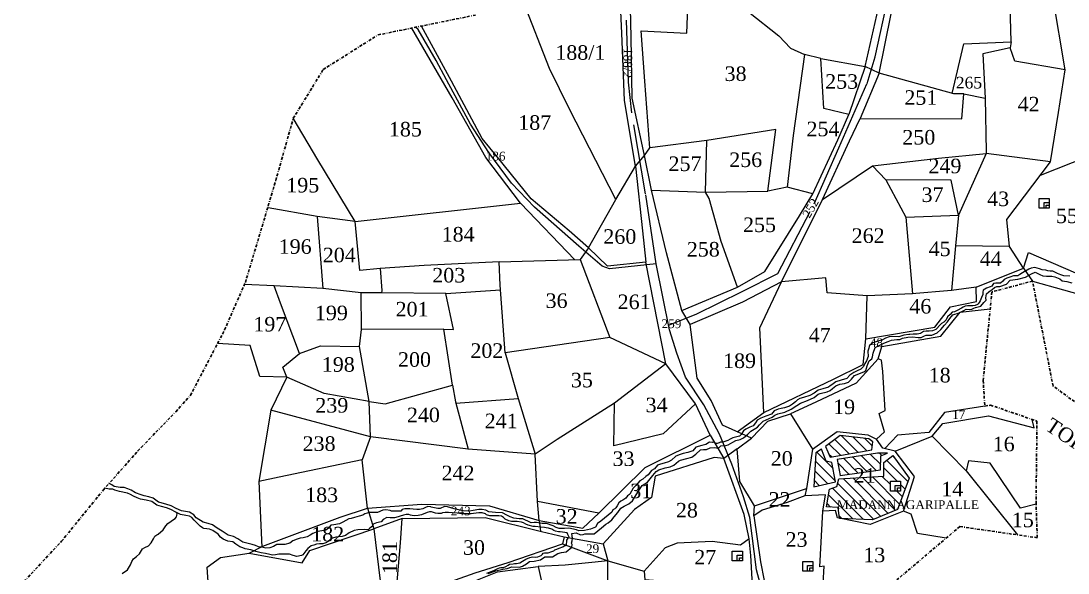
# Model space of a CAD drawing. Header units: inches. Extents: x -13 to 973, y -13 to 640.
# Drawn here: x 368.5 to 548.4, y 409.1 to 504 of the extents above; entities that cross this region are included whole.
import ezdxf

# ---------------------------------------------------------------- set-up
doc = ezdxf.new("R2010")
doc.units = ezdxf.units.IN
doc.header["$MEASUREMENT"] = 0
doc.linetypes.add('ACAD_ISO02W100', pattern=[15, 12, -3])
doc.linetypes.add('BORDER', pattern=[1.75, 0.5, -0.25, 0.5, -0.25, 0, -0.25])
for name, color, linetype in [('CARTTRACK', 30, 'ACAD_ISO02W100'), ('NALA', 4, 'Continuous'), ('SQUAREWELL', 5, 'Continuous'), ('SURVEY_BND', 7, 'Continuous'), ('SURVEY_NO', 7, 'Continuous'), ('VILLAGE_AREA', 1, 'Continuous')]:
    doc.layers.add(name, color=color, linetype=linetype)
doc.layers.add('VILL_BOUNDARY', color=6, linetype='BORDER', lineweight=30)
doc.styles.get("Standard").update_dxf_attribs({"font": 'TIMES.TTF'})

msp = doc.modelspace()

# ---------------------------------------------------------------- hatches: boundary and pattern name
at = {"layer": 'VILLAGE_AREA'}
h = msp.add_hatch(dxfattribs=at)
h.set_pattern_fill('ANSI31', color=256, scale=10, angle=90, style=0)
h.paths.add_polyline_path([(514.89, 431.67), (514.17, 432.2), (509.24, 432.75), (506.73, 430.91), (507.53, 429.06), (514.68, 430.33)])
h.paths.add_polyline_path([(507.84, 428.13), (506.84, 428.37), (506.05, 430.45), (505.1, 429.79), (504.76, 423.96), (508.48, 424.83)])
h.paths.add_polyline_path([(516.26, 429.27), (517.42, 429.75), (515.68, 429.72), (508.74, 428.62), (509.24, 425.87), (516.21, 426.85)])
h.paths.add_polyline_path([(521.11, 425.41), (518.32, 429.32), (516.79, 428.16), (516.79, 425.76), (509.05, 425.34), (508.71, 423.99), (507.42, 423.52), (506.92, 420.49), (508.9, 420.41), (509.15, 418.53), (514.81, 418.27), (519.11, 420.04)])
h.paths.add_polyline_path([(517.9, 424.92), (519.63, 424.92), (519.63, 423.22), (519.13, 423.22), (518.74, 423.22), (517.9, 423.22)], flags=16)
h.paths.add_polyline_path([(510.97, 424.02), (515.91, 424.02), (515.91, 427.77), (510.97, 427.77)], flags=24)
h.paths.add_polyline_path([(508.32, 419.71), (532.96, 419.71), (532.96, 422.01), (508.32, 422.01)], flags=9)

# ---------------------------------------------------------------- linework, layer by layer
at = {"layer": 'CARTTRACK'}
for points in [[(479.77, 451.76), (484.53, 453.63), (492.42, 457.5), (498.56, 460.6), (504.78, 472.57), (509.03, 482.23), (513.89, 493.28), (515.3, 497.86), (517.85, 509.74), (519.99, 519.26), (520.18, 520.49)], [(495.93, 405.82), (494.87, 409.68), (493.71, 418.68), (492.64, 422.25), (490.67, 427.83), (488.53, 432.99), (485.85, 438.04), (482.69, 442.8), (481.21, 446.91), (479.93, 450.96), (477.63, 462.26), (475.81, 474.32), (473.43, 488.23), (472.89, 493.5), (472.52, 504.14)], [(477.63, 462.26), (469.64, 461.4), (468.34, 461.88), (464.34, 465.34), (456.73, 472.04), (452.76, 476.17), (448.85, 481.4), (445.74, 486.27), (441.6, 493.88), (439.82, 497.21), (436.71, 502.54), (436.3, 502.94)]]:
    msp.add_lwpolyline(points, dxfattribs=at)
at = {"layer": 'NALA'}
for points in [[(548.72, 460.14), (547.73, 460.19), (547.16, 460.39), (546.6, 460.62), (546.29, 460.8), (545.83, 460.99), (545.37, 461.04), (544.98, 461.08), (544.59, 461.2), (544, 461.24), (543.5, 461.41), (543.14, 461.54), (542.73, 461.62), (542.09, 461.53), (541.71, 461.35), (540.62, 460.71), (540.16, 460.42), (539.78, 460.2), (539.04, 460.2), (538.41, 460.01), (537.91, 459.79), (537.45, 459.6), (537.21, 459.28), (536.81, 458.97), (535.99, 458.97), (535.62, 458.87), (535.51, 458.72), (535.31, 458.43), (535.04, 458.35), (534.43, 458.08), (533.86, 457.77), (533.76, 457.43), (533.76, 457), (533.55, 456.5), (533.31, 455.92), (533.14, 455.66), (533, 455.43), (532.85, 455.27), (532.47, 455.09), (532.09, 455.05), (531.46, 455.05), (531.16, 455.05), (530.76, 455.01), (530.38, 454.84), (530.11, 454.68), (529.35, 454.26), (528.89, 454), (528.53, 453.98), (528.19, 453.58), (527.7, 453.15), (527.47, 452.67), (527.06, 452.23), (526.67, 452.02), (526.49, 451.84), (525.7, 451.01), (525.14, 450.75), (524.56, 450.72), (524.03, 450.72), (523.58, 450.63), (523.09, 450.33), (522.52, 450.19), (521.81, 450.17), (521.22, 450.16), (521.04, 450.15), (520.19, 449.99), (519.34, 449.73), (518.33, 449.79), (517.68, 449.75), (517.07, 449.49), (516.55, 449.19), (515.71, 448.99), (514.9, 448.68), (514.33, 448.26), (514.22, 448.08), (514.17, 447.81), (514.08, 447.43), (514.02, 447.27), (514.09, 446.36), (513.8, 445.62), (513.51, 445.12), (513.28, 444.66), (512.84, 444.17), (512.16, 443.89), (511.61, 443.61), (510.94, 443.12), (510.41, 442.57), (509.46, 442.26), (508.49, 441.99), (507.84, 441.5), (507.54, 441.3), (507.24, 441.09), (506.31, 440.8), (505.46, 440.56), (504.78, 440.03), (504.07, 439.62), (502.94, 439.28), (502.34, 439.13), (501.91, 438.91), (501.59, 438.54), (501.04, 438.14), (500.56, 437.84), (499.67, 437.55), (499.11, 437.44), (498.59, 437.27), (497.94, 437), (497.47, 436.45), (496.51, 436.11), (495.6, 435.73), (495.01, 435.38), (494.71, 434.95), (494.32, 434.43), (493.72, 434.21), (493.04, 433.84), (492.63, 433.57), (492.22, 432.97), (491.96, 432.67), (490.79, 432.36), (490.33, 432.15), (489.97, 431.92), (489.12, 431.65), (488.71, 431.6), (488.45, 431.51), (488.11, 431.37), (488.02, 431.37), (487.79, 431.46), (487.62, 431.57), (487.38, 431.63), (487.34, 431.56), (486.79, 431.6), (486.2, 431.22), (485.49, 431.03), (484.48, 430.76), (483.92, 430.15), (483.09, 429.87), (482.27, 429.68), (481.77, 429.49), (481, 429.23), (480.28, 428.51), (479.76, 428.26), (478.99, 427.99), (478.4, 427.84), (477.87, 427.65), (477.36, 427.07), (476.86, 426.75), (476.28, 426.02), (475.88, 425.7), (475.37, 425.29), (474.84, 424.96), (474.12, 424.2), (473.67, 423.71), (473.13, 422.68), (473.03, 422.61), (472.69, 422.39), (472.4, 422.01), (471.88, 421.64), (471.54, 421.46), (471.22, 421.18), (470.92, 420.69), (470.7, 420.36), (470.51, 420.19), (470.18, 419.97), (470.02, 419.59), (468.1, 418.07), (467.58, 417.65), (467.22, 417.03), (466.35, 416.67), (465.34, 416.47), (464.36, 416.41), (463.96, 416.57), (462.65, 416.85), (461.88, 416.79), (460.98, 416.79), (460.45, 416.94), (459.93, 417.23), (458.79, 417.64), (458.02, 417.63), (457.06, 417.79), (456.81, 417.83), (456.64, 417.79), (456.18, 417.77), (455.67, 417.97), (455.09, 418.29), (454.72, 418.43), (454.09, 418.47), (453.61, 418.5), (453.15, 418.58), (452.53, 418.78), (451.95, 419.07), (451.2, 419.48), (450.05, 419.56), (448.86, 419.65), (448.36, 419.91), (447.71, 420.08), (447.17, 420.07), (446.21, 419.89), (445.57, 419.74), (444.46, 419.83), (443.67, 420.01), (442.91, 420.16), (441.77, 420.51), (441.23, 420.55), (440.54, 420.21), (440.12, 420.2), (438.99, 420.48), (438.89, 420.51), (438.37, 420.54), (437.97, 420.37), (437.53, 420.14), (436.95, 420.04), (436.52, 420.04), (435.88, 420.09), (435.28, 420.18), (434.91, 420.19), (434.42, 420.18), (433.99, 420.08), (433.76, 419.77), (433.27, 419.76), (432.89, 419.76), (432.48, 419.76), (432.14, 419.79), (431.91, 419.88), (431.18, 419.99), (430.65, 419.92), (429.76, 419.53), (428.35, 419.53), (427.59, 419.32), (427.2, 419.06), (426.59, 418.89), (425.81, 418.66), (425.2, 418.52), (424.82, 418.44), (423.79, 417.88), (423.19, 417.61), (422.22, 417.42), (421.73, 417.37), (421.34, 416.87), (420.84, 416.5), (419.46, 416.26), (418.63, 415.95), (418.15, 415.62), (417.68, 415.36), (416.99, 415.16), (416.46, 415.13), (415.96, 414.98), (415.17, 414.66), (414.65, 414.25), (413.8, 414.04), (412.95, 414.04), (412.43, 414.01), (411.86, 413.67), (411.22, 413.45), (410.53, 413.39), (409.87, 413.56), (409.27, 413.62), (408.75, 413.85), (408.18, 414.06), (407.31, 414.27), (406.61, 414.44), (405.75, 415), (405.02, 415.41), (404.06, 415.62), (403.07, 416.31), (402.16, 416.83), (401.37, 417.39), (400.63, 417.67), (399.8, 417.89), (398.6, 418.63), (398.15, 419.16), (397.45, 419.59), (396.06, 419.82), (395.15, 420.24), (394.28, 420.66), (393.37, 420.99), (392.32, 421.23), (392.11, 421.32), (391.2, 421.98), (390.44, 422.25), (389.61, 422.42), (389.14, 422.57), (388.17, 422.92), (387.42, 423.39), (386.82, 423.61), (386.22, 423.82), (385.49, 423.86), (384.48, 424.03), (384.09, 424.28), (383.63, 424.55)], [(448.78, 409.07), (450.06, 409.52), (451.27, 409.82), (452.01, 409.9), (452.84, 410.2), (454.15, 410.13), (454.65, 410.31), (455.35, 410.69), (455.86, 411.12), (456.66, 411.17), (457.75, 411.41), (458.53, 411.92), (459.83, 411.94), (460.71, 412.48), (461.34, 412.66), (462.18, 412.76), (463.16, 413.58), (463.22, 414.01), (463.08, 414.29), (463.22, 414.69), (463.28, 415.1), (463.14, 415.9), (463.87, 416.02), (464.65, 415.71), (465.1, 415.73), (465.38, 415.85), (465.93, 415.87), (466.54, 415.88), (466.98, 415.85), (468.22, 416.93), (468.96, 417.55), (469.39, 417.78), (470, 418.27), (470.41, 418.81), (471.07, 419.51), (471.58, 420.29), (472.15, 420.61), (472.92, 421.05), (473.56, 421.52), (474.03, 422.3), (474.78, 423.51), (475.23, 424.18), (476.12, 424.74), (477.05, 425.88), (477.66, 426.58), (478.11, 426.87), (479.16, 427.2), (480.04, 427.36), (480.69, 427.69), (481.48, 428.37), (481.8, 428.53), (482.9, 428.84), (483.75, 429.05), (484.44, 429.59), (485.25, 430.28), (485.78, 430.35), (486.28, 430.35), (486.93, 430.64), (487.65, 430.71), (488.34, 430.57), (488.77, 430.98), (489.58, 431.08), (489.99, 431.16), (490.83, 431.63), (491.31, 431.92), (492.1, 432.11), (492.65, 432.37), (493.38, 432.99), (493.93, 433.52), (495.04, 434.18), (495.42, 434.63), (496.01, 435.21), (497.56, 435.9), (498.03, 436.26), (498.55, 436.51), (499.75, 436.79), (500.83, 437.3), (501.83, 437.91), (502.42, 438.34), (503.66, 438.78), (504.82, 439.29), (505.5, 439.9), (505.8, 440.01), (507.03, 440.27), (507.55, 440.49), (507.96, 440.86), (508.54, 441.31), (509.2, 441.62), (510, 441.69), (510.7, 441.93), (511.22, 442.44), (511.74, 443.09), (513.3, 443.73), (513.66, 443.95), (513.88, 444.74), (514.23, 445.59), (514.7, 445.94), (514.84, 446.27), (514.92, 446.95), (515.26, 447.9), (516.79, 448.63), (517.5, 448.93), (518.09, 449.18), (519.01, 449.25), (519.5, 449.28), (519.99, 449.53), (520.91, 449.67), (521.7, 449.74), (522.68, 449.64), (523.16, 449.64), (523.73, 449.93), (524.03, 450.01), (524.69, 450.04), (524.99, 450.04), (525.94, 450.4), (526.57, 450.99), (527.21, 451.71), (527.69, 452.31), (528.13, 452.89), (528.6, 453.5), (529.73, 453.88), (530.53, 454.26), (530.91, 454.49), (531.79, 454.43), (532.24, 454.63), (532.54, 454.8), (533.44, 454.98), (533.94, 455.62), (534.37, 456.03), (534.3, 456.45), (534.43, 457.11), (534.81, 457.49), (535.39, 457.89), (535.77, 458.22), (536.21, 458.36), (536.73, 458.37), (537.86, 458.78), (538.47, 459.46), (539.82, 459.66), (541.09, 460.01), (542.16, 460.55), (542.77, 460.82), (543.57, 460.45), (544.11, 460.23), (544.73, 460.13), (545.63, 460.17), (546.15, 460.04), (547.03, 459.69), (547.42, 459.37), (548.24, 459.25), (549.05, 459)], [(448.51, 409.12), (449.44, 409.47), (449.83, 409.64), (450.21, 409.8), (450.44, 409.92), (450.69, 410.03), (450.95, 410.09), (451.41, 410.06), (451.79, 410.26), (452.18, 410.51), (452.45, 410.64), (453.06, 410.73), (453.31, 410.76), (453.64, 410.77), (454.21, 410.91), (454.66, 411.16), (455.21, 411.52), (455.92, 411.8), (456.38, 411.9), (456.96, 411.85), (457.28, 411.9), (457.6, 412.04), (457.86, 412.15), (458.11, 412.38), (458.24, 412.52), (458.44, 412.63), (459.06, 412.61), (459.73, 412.82), (460.07, 412.95), (460.24, 413.1), (460.54, 413.25), (460.94, 413.41), (461.58, 413.65), (461.84, 413.78), (462.04, 413.89), (462.25, 414.04), (462.31, 414.59), (462.29, 414.79), (462.52, 415.14), (462.7, 415.29), (462.48, 415.73), (462.36, 416.03), (461.93, 416.11), (461.56, 416.14), (461.13, 416.2), (460.86, 416.22), (460.35, 416.33), (460.05, 416.47), (459.72, 416.69), (459.12, 416.86), (458.75, 416.93), (458.44, 416.96), (457.83, 417), (456.82, 417.11), (456.48, 417.12), (455.61, 417.38), (455.23, 417.55), (454.83, 417.74), (454.5, 417.88), (453.77, 417.98), (453.3, 417.98), (452.77, 418.01), (452.29, 418.11), (451.71, 418.37), (451.39, 418.66), (451.03, 418.9), (450.58, 418.95), (449.99, 418.95), (449.66, 418.95), (449.04, 418.95), (448.5, 419.14), (448.31, 419.32), (447.73, 419.5), (447.18, 419.49), (446.25, 419.35), (445.85, 419.28), (444.26, 419.29), (443.42, 419.43), (442.63, 419.46), (441.94, 419.52), (441.35, 419.52), (440.9, 419.49), (440.68, 419.37), (440.52, 419.35), (440.11, 419.34), (439.7, 419.44), (439, 419.65), (438.7, 419.65), (438.3, 419.56), (437.31, 419.13), (436.74, 419), (436.07, 418.99), (435.68, 419.04), (435.39, 419.09), (435.15, 419.17), (434.69, 419.19), (434.2, 419.1), (433.65, 418.93), (433.28, 418.81), (432.66, 418.61), (431.89, 418.62), (431.33, 418.65), (430.69, 418.34), (430.35, 417.94), (429.56, 417.77), (429.02, 417.53), (428.86, 417.2), (428.42, 416.84), (428.16, 416.57), (427.55, 416.6), (426.35, 416.53), (425.71, 416.46), (424.88, 416.04), (424.25, 415.6), (423.65, 415.43), (422.57, 415.32), (422, 415.12), (421.65, 414.87), (421.27, 414.57), (420.86, 414.34), (420.32, 414.18), (419.75, 414.18), (419.27, 414.1), (418.81, 413.94), (418.34, 413.8), (417.78, 413.36), (417.44, 412.96), (416.92, 412.28), (416.66, 412.14), (415.89, 411.97), (415.22, 412.12), (414.61, 412.36), (413.31, 412.39), (412.81, 412.39), (412.19, 412.28), (411.71, 412.2), (411.22, 412.29), (410.47, 412.51), (409.77, 412.61), (408.83, 412.81), (407.97, 413.11), (406.99, 413.29), (406.6, 413.44), (406.08, 413.65), (405.4, 414.07), (404.9, 414.5), (404.04, 414.61), (403.2, 414.93), (402.76, 415.32), (402.37, 415.79), (401.43, 416.45), (400.84, 416.68), (400.39, 416.73), (399.91, 416.8), (399.68, 416.92), (399.29, 417.21), (398.97, 417.46), (398.23, 418.24), (397.83, 418.66), (397.43, 418.91), (396.81, 419), (395.88, 419.22), (395.07, 419.57), (394.21, 420.05), (393.48, 420.33), (392.6, 420.58), (391.83, 420.82), (390.96, 421.43), (389.98, 421.66), (389.03, 421.83), (388.45, 422.08), (387.78, 422.33), (387.31, 422.62), (386.76, 422.87), (385.42, 423.13), (384.58, 423.38), (384.26, 423.53), (383.61, 423.54), (382.9, 423.72)], [(385.84, 409.05), (386.76, 409.68), (387.27, 410.57), (387.54, 411.14), (387.78, 411.59), (388.32, 412), (388.85, 412.45), (389.03, 412.7), (389.37, 413.28), (389.74, 413.51), (390.41, 413.83), (390.82, 414.32), (391.24, 415.02), (391.5, 415.46), (391.81, 415.69), (392.05, 415.84), (392.92, 416.53), (393.39, 417.26), (393.72, 417.67), (394.26, 418.04), (394.7, 418.34), (394.97, 418.53), (395.22, 418.82), (395.28, 419.03), (395.29, 419.34), (395.29, 419.34), (395.29, 419.34), (395.15, 419.53)]]:
    msp.add_lwpolyline(points, dxfattribs=at)
at = {"layer": 'SQUAREWELL'}
for points in [[(543.46, 473.53), (545.19, 473.53), (545.19, 471.83), (543.46, 471.83)], [(544.3, 472.81), (545.19, 472.81), (545.19, 471.83), (544.3, 471.83)], [(544.69, 472.39), (545.19, 472.39), (545.19, 471.83), (544.69, 471.83)], [(517.9, 424.92), (519.63, 424.92), (519.63, 423.22), (517.9, 423.22)], [(518.74, 424.2), (519.63, 424.2), (519.63, 423.22), (518.74, 423.22)], [(519.13, 423.79), (519.63, 423.79), (519.63, 423.22), (519.13, 423.22)], [(490.72, 412.91), (492.45, 412.91), (492.45, 411.21), (490.72, 411.21)], [(491.56, 412.19), (492.45, 412.19), (492.45, 411.21), (491.56, 411.21)], [(491.95, 411.77), (492.45, 411.77), (492.45, 411.21), (491.95, 411.21)], [(502.83, 411.14), (504.56, 411.14), (504.56, 409.44), (502.83, 409.44)], [(503.67, 410.42), (504.56, 410.42), (504.56, 409.44), (503.67, 409.44)], [(504.06, 410.01), (504.56, 410.01), (504.56, 409.44), (504.06, 409.44)]]:
    msp.add_lwpolyline(points, close=True, dxfattribs=at)
at = {"layer": 'SURVEY_BND'}
for points in [[(513.55, 496.21), (516.42, 508.84), (518.84, 520.47)], [(515.95, 495.04), (519.05, 510.39), (521.12, 520.5)], [(528.52, 491.58), (530.49, 500.09), (538.67, 500.44), (538.37, 510.95), (543.53, 520.93)], [(547.96, 495.61), (545.84, 508.28), (543.53, 520.93)], [(475.62, 480.92), (476.54, 482.23), (475.66, 493.65), (475.07, 502.33), (482.88, 501.94), (483.3, 512.25), (481.06, 517.06)], [(470.72, 473.33), (474.06, 479.06), (472.18, 490.38), (471.71, 501.95), (471.23, 513.16)], [(474.06, 479.06), (475.62, 480.92), (473.53, 490.77), (473.34, 501.23), (473.07, 513.74)], [(483.3, 512.25), (493.52, 505.57), (498.74, 501.49), (500.71, 499.37), (503.11, 498.26), (501.17, 484.34), (500.16, 475.47), (496.85, 474.77), (498.2, 485.38), (486.33, 483.49), (476.54, 482.23)], [(466.02, 465.04), (470.72, 473.33), (462.73, 488.85), (459.28, 495.85), (454.78, 507.41)], [(454.34, 472.71), (448.36, 480.57), (442.57, 490.82), (435.62, 502.8)], [(466.02, 465.04), (462.67, 467.97), (456.13, 473.45), (450.37, 480.6), (447.75, 483.82), (442.45, 493.69), (437.31, 503.15)], [(538.67, 500.44), (538.49, 499.38), (533.8, 498.38), (534.16, 490.73)], [(545.43, 479.79), (546.8, 488.29), (547.96, 495.61), (539.26, 497.14), (538.49, 499.38)], [(504.57, 474.3), (508.84, 483.58), (510.76, 487.93), (506.47, 488.96), (505.91, 497.58), (503.11, 498.26)], [(505.91, 497.58), (513.55, 496.21), (510.76, 487.93)], [(530.49, 491.51), (528.82, 491.5), (515.95, 495.04), (512.69, 487.24)], [(515.95, 495.04), (513.55, 496.21)], [(506.24, 473.36), (510.84, 483.42), (512.69, 487.24), (530.19, 487.19), (530.49, 491.51), (534.16, 490.73), (534.36, 481.61), (534.35, 481.24)], [(425.93, 469.53), (419.48, 480.18), (415.27, 487.3)], [(476.86, 474.92), (486.13, 474.6), (486.33, 483.49)], [(494.01, 432.33), (489.03, 434.54), (487.11, 438.78), (484.67, 442.6), (483.47, 451.87), (482.03, 454.23), (479.44, 464.17), (476.86, 474.92), (475.62, 480.92)], [(514.82, 479.11), (526.14, 480.43), (534.35, 481.24)], [(538.38, 465.24), (537.93, 469.91), (545.43, 479.79), (534.35, 481.24), (529.59, 470.64), (529.06, 465.35)], [(540.78, 461.55), (541.65, 464.21), (551.83, 459.79), (554.65, 466.06), (553.79, 467.87), (553.27, 471.18), (555.23, 478.72), (554.63, 481.84), (543.65, 477.45)], [(474.06, 479.06), (475.31, 467.94), (475.86, 462.54)], [(499.17, 459.21), (506.24, 473.36), (514.82, 479.11), (517.1, 476.7), (520.55, 470.3), (521.67, 457.12), (513.92, 456.78)], [(491.63, 458.27), (496.33, 460.98), (502.25, 470.54), (504.57, 474.3), (500.16, 475.47)], [(520.55, 470.3), (529.59, 470.64), (528.33, 476.67), (517.1, 476.7)], [(482.03, 454.23), (491.63, 458.27), (488.82, 466.09), (486.73, 473.52), (486.14, 474.6)], [(486.13, 474.6), (496.85, 474.77)], [(419.38, 470.43), (410.94, 471.92)], [(425.93, 469.53), (454.34, 472.71), (463.65, 462.98)], [(430.22, 461.48), (426.68, 461.16), (425.93, 469.53), (419.38, 470.43), (420.37, 458.05)], [(542.32, 459.31), (552.98, 456.31), (556.54, 465.7), (556.35, 469.98), (553.27, 471.18)], [(479.3, 445.07), (475.86, 462.54), (469.26, 461.89), (466.02, 465.04), (464.6, 463)], [(540.78, 461.55), (538.38, 465.24), (529.06, 465.35), (528.38, 457.71)], [(450.67, 462.62), (437.75, 462.02), (430.22, 461.48), (430.46, 457.67), (430.41, 457.28)], [(451.68, 446.98), (450.84, 458.6), (450.67, 462.62), (464.6, 463), (469.67, 449.61)], [(532.63, 458.27), (540.78, 461.55), (542.32, 459.31)], [(491.58, 433.41), (496.13, 436.73), (495.48, 451.28), (499.17, 459.21), (492.47, 455.68), (483.47, 451.87)], [(496.13, 436.73), (508.13, 442.48), (513.24, 444.97), (513.66, 449.4), (513.92, 456.78), (507.01, 457.31), (506.79, 459.88), (499.17, 459.21)], [(414.17, 442.79), (413.45, 444.52), (416.33, 446.86), (413.07, 455.49), (411.98, 458.49), (406.89, 458.74)], [(416.33, 446.86), (419.93, 448.17), (426.63, 448.07), (427.01, 450.98), (426.91, 457.3), (420.37, 458.05), (411.98, 458.49)], [(441.12, 451.05), (442.8, 451.02), (441.5, 457.18), (430.41, 457.28), (426.91, 457.3)], [(441.5, 457.18), (450.89, 457.81)], [(513.66, 449.4), (525.53, 451.38), (528.25, 454.87), (532.67, 455.82), (532.63, 458.27), (528.38, 457.71), (521.55, 457.11)], [(515.77, 445.96), (516.45, 448.09), (526.54, 449.85), (529.91, 453.97), (535.05, 454.56)], [(442.61, 441.41), (441.12, 451.05), (427.01, 450.98)], [(414.17, 442.79), (409.5, 442.92), (407.84, 448.24), (402.24, 448.6)], [(479.3, 445.07), (469.67, 449.61), (451.68, 446.98), (453.89, 439.16)], [(428.29, 438.6), (426.63, 448.07)], [(484.38, 438.19), (479.3, 445.07), (470.45, 438.33)], [(504.52, 430.41), (508.75, 433.47), (514, 432.88), (515.51, 432.12), (516.89, 433.39), (515.94, 436.58), (516.98, 437.05), (516.61, 443.75), (516.34, 445.71), (515.77, 445.96), (512.02, 441.74), (505.09, 438.48), (500.73, 436.52)], [(428.55, 432.54), (428.29, 438.6), (420.56, 440.01), (414.17, 442.79), (411.42, 437.15)], [(428.29, 438.6), (431.04, 438.23), (442.61, 441.41), (443.14, 438.57), (445.32, 430.42)], [(443.21, 438.32), (453.89, 439.16), (456.84, 429.54)], [(486.93, 432.84), (484.38, 438.19), (478.82, 433.06), (470.38, 430.99), (470.45, 438.33), (460.63, 432.09), (456.84, 429.54)], [(534.12, 437.82), (527.22, 436.74), (524.49, 433.29), (519.1, 432.85), (516.91, 430.55)], [(428.55, 432.54), (411.42, 437.15), (409.33, 424.86)], [(491.58, 430.5), (494.01, 432.33), (496.85, 435.23), (500.73, 436.52), (504.52, 430.41), (503.5, 423.69)], [(525.08, 432.68), (526.88, 434.86), (534.74, 436.14), (542.58, 434.09), (542.28, 435.52)], [(457.51, 418.18), (457.25, 421.43), (456.84, 429.54), (445.32, 430.42), (428.55, 432.54), (427.13, 428.57)], [(467.81, 419.44), (475.75, 427.27), (486.93, 432.84), (489.29, 428.82)], [(520.12, 419.77), (522.01, 425.73), (518.72, 430.08), (516.62, 430.62), (515.51, 432.12)], [(518.72, 430.08), (525.08, 432.68), (530.91, 426.69), (539.75, 415.69)], [(494.53, 420.69), (492.01, 424.88), (491.58, 430.5), (489.29, 428.82)], [(428.02, 420.3), (427.13, 428.57), (412.86, 425.63), (409.33, 424.86), (409.87, 413.56)], [(493.63, 415.02), (492.74, 419.2), (489.29, 428.82), (487.62, 428.98), (477.45, 425.79), (476.85, 422.12), (473.9, 420.04), (468.51, 414.15)], [(542.93, 420.97), (540.27, 420.26), (535.06, 428.04), (531.34, 428.42), (530.91, 426.69)], [(494.43, 418.96), (494.53, 420.69), (503.5, 423.69), (503.18, 422.42)], [(457.51, 418.18), (465.03, 416.85), (467.81, 419.44), (457.25, 421.43)], [(504.87, 404.6), (504.73, 407.08), (506.35, 407.35), (506.51, 410.33), (505.75, 410.21), (506.31, 419.79), (506.72, 422.58), (503.18, 422.42), (500.13, 421.26), (495.86, 419.95), (494.43, 418.96), (495.54, 411.05), (496.2, 407.87)], [(407.71, 412.53), (410.04, 413.74), (423.3, 418.74), (428.02, 420.3), (429.12, 416.74)], [(428.02, 420.3), (437.35, 420.99), (448.99, 420.67), (457.51, 418.18), (457.74, 416.32)], [(527.47, 415.13), (522.54, 415.9), (521.49, 419.23), (520.12, 419.77), (514.4, 417.46), (508.82, 418.6), (508.46, 419.86), (506.31, 419.79)], [(432.83, 404.29), (433.72, 414.33), (433.98, 418.5), (429.12, 416.74)], [(433.98, 418.5), (448.24, 418.67), (457.9, 416.28), (461.8, 415.38), (461.55, 414.15)], [(400.72, 406.78), (400.48, 410.14), (402.75, 411.83), (407.71, 412.53), (416.78, 410.9), (418.13, 413.03), (429.12, 416.74), (430.19, 407.82), (430.4, 405.94), (428.21, 404.44), (429.12, 401.76)], [(428.03, 398.24), (429.12, 401.76), (432.83, 404.29), (446.55, 409.17), (452.2, 410.92), (461.55, 414.15), (469.31, 411.24)], [(461.8, 415.38), (468.51, 414.15), (469.31, 411.24)], [(494.18, 407.07), (493.88, 412.12), (493.63, 415.02), (492.14, 413.91), (487.28, 414.57), (481.25, 414.25), (479.16, 413.47), (475.6, 409.43)], [(464.07, 391.24), (469.16, 391.73), (469.25, 399.21), (469.31, 411.24), (466.56, 410.93), (462.01, 410.47), (457.37, 410.23), (458.27, 406.15), (459.03, 402.5), (459.76, 398.81), (460.29, 396.05)], [(469.31, 411.24), (475.6, 409.43), (475.67, 407.94), (481.95, 395.88), (489.6, 391.47), (498.73, 391.37), (495.91, 400.99), (494.18, 407.07), (487.85, 407.07), (475.67, 407.94)], [(429.56, 396.63), (431.45, 401.25), (434.26, 402.81), (438.99, 404.79), (446.05, 407.61), (450.38, 409.34), (457.37, 410.23)]]:
    msp.add_lwpolyline(points, dxfattribs=at)
at = {"layer": 'VILL_BOUNDARY'}
for points in [[(368.46, 407.08), (375.44, 414.59), (382.63, 423.42), (388.57, 430.13), (395.07, 436.86), (397.61, 439.69), (403.47, 450.96), (407.04, 459.08), (412.26, 476.62), (415.27, 487.3), (420.41, 495.68), (429.85, 501.63), (446.58, 505.04)], [(368.46, 407.08), (375.44, 414.59), (382.63, 423.42), (388.57, 430.13), (395.07, 436.86), (397.61, 439.69), (403.47, 450.96), (407.04, 459.08), (412.26, 476.62), (415.27, 487.3), (420.41, 495.68), (429.85, 501.63), (446.58, 505.04)], [(551.03, 437.5), (545.85, 441.29), (542.32, 459.31), (535.33, 457.44), (533.84, 442.21), (534.12, 437.82), (535.11, 437.99), (543.09, 435.24), (542.92, 421.27), (543.14, 415.2), (529.82, 417.12), (511.26, 401.38)], [(551.03, 437.5), (545.85, 441.29), (542.32, 459.31), (535.33, 457.44), (533.84, 442.21), (534.12, 437.82), (535.11, 437.99), (543.09, 435.24), (542.92, 421.27), (543.14, 415.2), (529.82, 417.12), (511.26, 401.38)]]:
    msp.add_lwpolyline(points, dxfattribs=at)
at = {"layer": 'VILLAGE_AREA'}
for points in [[(506.73, 430.91), (507.53, 429.06), (514.68, 430.33), (514.89, 431.67), (514.17, 432.2), (509.24, 432.75), (506.73, 430.91)], [(504.76, 423.96), (508.48, 424.83), (507.84, 428.13), (506.84, 428.37), (506.05, 430.45), (505.1, 429.79), (504.76, 423.96)], [(509.05, 425.34), (516.79, 425.76), (516.79, 428.16), (518.32, 429.32), (521.11, 425.41), (519.11, 420.04), (514.81, 418.27), (509.15, 418.53), (508.9, 420.41), (506.92, 420.49), (507.42, 423.52), (508.71, 423.99), (509.05, 425.34)], [(509.24, 425.87), (516.21, 426.85), (516.26, 429.27), (517.42, 429.75), (515.68, 429.72), (508.74, 428.62), (509.24, 425.87)]]:
    msp.add_lwpolyline(points, dxfattribs=at)

# ---------------------------------------------------------------- texts
at = {"layer": 'SURVEY_NO'}
for s, height, p in [('188/1', 2.5, (460.3, 497.35)), ('38', 2.5, (489.4, 493.71)), ('253', 2.5, (506.68, 492.37)), ('265', 2, (529.13, 492.42)), ('251', 2.5, (520.3, 489.61)), ('42', 2.5, (539.77, 488.47)), ('187', 2.5, (453.93, 485.32)), ('185', 2.5, (431.7, 484.17)), ('254', 2.5, (503.47, 484.21)), ('250', 2.5, (519.95, 482.78)), ('186', 1.5, (448.34, 480.04)), ('257', 2.5, (479.76, 478.23)), ('256', 2.5, (490.19, 478.92)), ('249', 2.5, (524.44, 477.85)), ('195', 2.5, (414.06, 474.55)), ('37', 2.5, (523.25, 472.91)), ('43', 2.5, (534.52, 472.2)), ('55', 2.5, (546.36, 469.28)), ('255', 2.5, (492.57, 467.74)), ('184', 2.5, (440.77, 466.11)), ('260', 2.5, (468.56, 465.72)), ('262', 2.5, (511.24, 465.88)), ('196', 2.5, (412.76, 464)), ('204', 2.5, (420.34, 462.54)), ('258', 2.5, (482.9, 463.53)), ('45', 2.5, (524.48, 463.61)), ('44', 2.5, (533.25, 461.9)), ('203', 2.5, (439.16, 459.07)), ('36', 2.5, (458.63, 454.7)), ('201', 2.5, (432.85, 453.23)), ('261', 2.5, (471.02, 454.5)), ('46', 2.5, (521.15, 453.74)), ('199', 2.5, (418.98, 452.59)), ('197', 2.5, (408.41, 450.65)), ('259', 1.5, (478.57, 451.23)), ('47', 2.5, (503.86, 448.77)), ('202', 2.5, (445.71, 446.12)), ('48', 1.5, (514.36, 447.98)), ('200', 2.5, (433.27, 444.58)), ('189', 2.5, (489.14, 444.37)), ('198', 2.5, (420.17, 443.73)), ('35', 2.5, (462.98, 441.05)), ('18', 2.5, (524.48, 441.89)), ('239', 2.5, (419.06, 436.71)), ('34', 2.5, (475.82, 436.77)), ('240', 2.5, (434.8, 435.06)), ('19', 2.5, (508.05, 436.44)), ('241', 2.5, (448.17, 434.03)), ('17', 1.5, (528.51, 435.61)), ('238', 2.5, (416.87, 430.13)), ('16', 2.5, (535.48, 430.07)), ('20', 2.5, (497.33, 427.59)), ('33', 2.5, (470.14, 427.54)), ('242', 2.5, (440.75, 425.08)), ('21', 2.5, (511.59, 424.65)), ('14', 2.5, (526.64, 422.32)), ('183', 2.5, (417.31, 421.32)), ('31', 2.5, (473.19, 421.99)), ('22', 2.5, (496.97, 420.54)), ('28', 2.5, (481.03, 418.68)), ('MADANNAGARIPALLE', 1.5, (508.71, 420.13)), ('243', 1.5, (442.36, 419.06)), ('32', 2.5, (460.37, 417.63)), ('15', 2.5, (538.76, 417.01)), ('182', 2.5, (418.35, 414.57)), ('23', 2.5, (499.88, 413.65)), ('30', 2.5, (444.44, 412.27)), ('29', 1.5, (465.58, 412.57)), ('27', 2.5, (484.19, 410.6)), ('13', 2.5, (513.24, 410.99))]:
    msp.add_text(s, height=height, dxfattribs=at).set_placement(p)
for s, height, rotation, p in [('188/2', 1.5, 268.7263, (472.07, 499.38)), ('252', 1.5, 60.2328, (503.99, 470.02)), ('TOPUGUNTA', 2.5, 326.2534, (544.32, 433.88)), ('181', 2.5, 90, (433.1, 408.95))]:
    msp.add_text(s, height=height, rotation=rotation, dxfattribs=at).set_placement(p)

doc.saveas('drawing.dxf')
